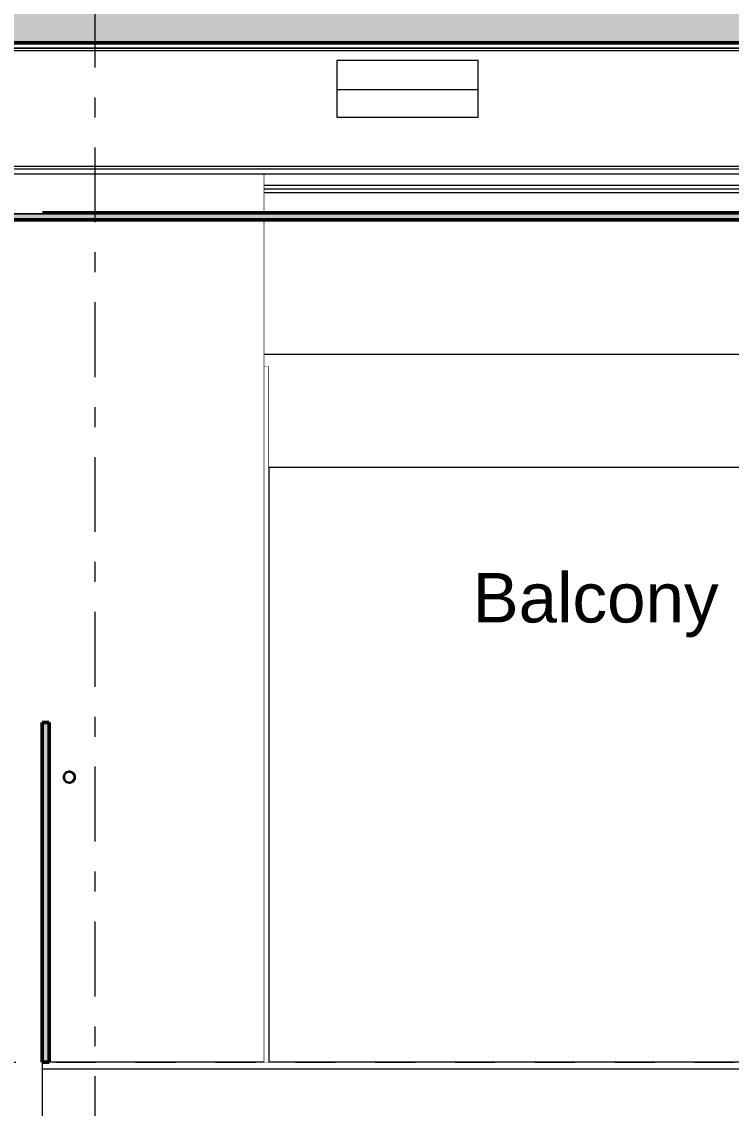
# Model space of a CAD drawing. Header units: millimetres. Extents: x -48147 to 1417267, y -496296 to 18123.
# Drawn here: x 1376169 to 1378676, y -487385 to -483548 of the extents above; entities that cross this region are included whole.
import ezdxf
from ezdxf.enums import TextEntityAlignment as Align

# ---------------------------------------------------------------- set-up
doc = ezdxf.new("R2010")
doc.units = ezdxf.units.MM
doc.header["$MEASUREMENT"] = 0
for name, pattern in [('Dashed', [2822.222233, 1411.111116, -1411.111116]), ('Double Dashed', [546.805537, 264.583325, -105.833328, 70.555556, -105.833328]), ('Wipeout_Contour', [1000, 0, -1000])]:
    doc.linetypes.add(name, pattern=pattern)
for name, color, linetype, lineweight, true_color in [('0_Pen_No__105', 7, 'Continuous', 15, 0xa6a6a6), ('A-20-M_Ceiling_Pen_No__107', 7, 'Continuous', 15, 0xa6a6a6), ('A-20-M_Ceiling_Pen_No__29', 7, 'Continuous', 50, 0x2a2a2a), ('A-230-M_FLOOR.IFC Import_Pen_No__109', 7, 'Continuous', 15, 0xa6a6a6), ('A-230-M_FLOOR.IFC Import_Pen_No__29', 7, 'Continuous', 50, 0x2a2a2a), ('New_A-15-MG_Structural_Grid_Phase_2_Pen_No__222', 7, 'Continuous', 13, 0x65af33), ('New_A-20-M_Floor_Slab_Pen_No__149', 7, 'Continuous', 0, 0x2a2a2a), ('New_A-25-M_Curtain_Wall_Pen_No__147', 7, 'Continuous', 0, 0x606060), ('New_A-25-M_Wall_Int_Pen_No__165', 7, 'Continuous', 0, 0x006060), ('New_A-25-M_Wall_Int_Pen_No__27', 7, 'Continuous', 50, 0x2a2a2a), ('New_ArchiCAD Doors_Pen_No__63', 7, 'Continuous', 20, 0x606060)]:
    doc.layers.add(name, color=color, linetype=linetype, lineweight=lineweight, true_color=true_color)
for name, color, linetype in [('A-20-M_Ceiling', 7, 'Continuous'), ('A-230-M_FLOOR.IFC Import', 7, 'Continuous'), ('New_A-15-MG_Structural_Grid_Phase_2', 7, 'Continuous'), ('New_A-20-M_Floor_Slab', 7, 'Continuous'), ('New_A-25-M_Curtain_Wall', 7, 'Continuous'), ('New_A-25-M_Wall_Int', 7, 'Continuous'), ('New_ArchiCAD Doors', 7, 'Continuous'), ('S-280-M_STRUCT_FRAME.IFC Import', 7, 'Continuous')]:
    doc.layers.add(name, color=color, linetype=linetype)
for name, color, linetype, lineweight in [('A-95-P_Text_1_50_GA_Pen_No__1', 7, 'Continuous', 13), ('New_A-20-M_Floor_Slab_Pen_No__4', 7, 'Continuous', 20), ('New_A-25-M_Curtain_Wall_Pen_No__1', 7, 'Continuous', 13), ('New_A-25-M_Curtain_Wall_Pen_No__90', 8, 'Continuous', 20), ('New_A-25-M_Wall_Int_Pen_No__87', 8, 'Continuous', 20), ('New_ArchiCAD Doors_Pen_No__87', 8, 'Continuous', 20), ('S-280-M_STRUCT_FRAME.IFC Import_Pen_No__90', 8, 'Continuous', 20)]:
    doc.layers.add(name, color=color, linetype=linetype, lineweight=lineweight)
doc.styles.add('GENERATED_STYLE_2', font='')
doc.styles.get('GENERATED_STYLE_2').set_extended_font_data('Swis721 BT')

# ---------------------------------------------------------------- blocks, each defined once
blk = doc.blocks.new('Section Elem_10_2', base_point=(1376122.5, -491272.8))
at = {"color": 254, "linetype": 'Wipeout_Contour', "lineweight": 0, "ltscale": 5852456.541347452}
blk.add_wipeout([(1376240.5, -487222.8), (1376240.5, -487247.8), (1382964.7, -487247.8), (1382964.7, -487222.8)], dxfattribs=at).dxf.layer = 'New_A-20-M_Floor_Slab'
at = {"layer": 'New_A-20-M_Floor_Slab_Pen_No__4', "linetype": 'Continuous'}
blk.add_line((1380532, -487222.8), (1376265.5, -487222.8), dxfattribs=at)
at = {"color": 254, "linetype": 'Wipeout_Contour', "lineweight": 0, "ltscale": 5852656.399980441}
blk.add_wipeout([(1376240.5, -487247.8), (1376240.5, -487522.8), (1382964.7, -487522.8), (1382964.7, -487247.8)], dxfattribs=at).dxf.layer = 'New_A-20-M_Floor_Slab'
at = {"layer": 'New_A-20-M_Floor_Slab_Pen_No__149', "linetype": 'Continuous', "flags": 128}
blk.add_lwpolyline([(1376240.5, -487222.8), (1376240.5, -487247.8), (1376240.5, -487522.8)], dxfattribs=at)
at = {"layer": 'New_A-20-M_Floor_Slab_Pen_No__4', "linetype": 'Continuous'}
blk.add_line((1382964.7, -487247.8), (1376240.5, -487247.8), dxfattribs=at)
blk = doc.blocks.new('Section Elem_17_2', base_point=(1376122.5, -491272.8))
at = {"layer": 'New_A-25-M_Wall_Int_Pen_No__87', "linetype": 'Continuous'}
blk.add_line((1377026.3, -487222.8), (1377026.3, -484247.8), dxfattribs=at)
at = {"color": 254, "linetype": 'Wipeout_Contour', "lineweight": 0, "ltscale": 5837158.592369377}
blk.add_wipeout([(1376241.8, -484222.8), (1377026.3, -484222.8), (1377026.3, -484084.8), (1376241.8, -484084.8)], dxfattribs=at).dxf.layer = 'New_A-25-M_Wall_Int'
at = {"color": 254, "linetype": 'Wipeout_Contour', "lineweight": 0, "ltscale": 45250534.66859421}
blk.add_wipeout([(1376319.5, -486214.2), (1376319.5, -486217.7), (1376320.2, -486221.1), (1376321.6, -486224.3), (1376323.6, -486227.1), (1376326.1, -486229.5), (1376329.1, -486231.4), (1376332.3, -486232.6), (1376335.8, -486233.1), (1376339.3, -486232.9), (1376342.6, -486232.1), (1376345.7, -486230.5), (1376348.5, -486228.4), (1376350.8, -486225.8), (1376352.5, -486222.7), (1376353.5, -486219.4), (1376353.9, -486215.9), (1376353.5, -486212.5), (1376352.5, -486209.2), (1376350.8, -486206.1), (1376348.5, -486203.5), (1376345.7, -486201.3), (1376342.6, -486199.8), (1376339.3, -486198.9), (1376335.8, -486198.8), (1376332.3, -486199.3), (1376329.1, -486200.5), (1376326.1, -486202.3), (1376323.6, -486204.7), (1376321.6, -486207.6), (1376320.2, -486210.8)], dxfattribs=at).dxf.layer = 'New_A-25-M_Wall_Int'
at = {"layer": 'New_A-25-M_Wall_Int_Pen_No__87', "linetype": 'Continuous'}
blk.add_line((1377026.3, -484222.8), (1377026.3, -484084.8), dxfattribs=at)
blk = doc.blocks.new('Section Elem_31_2', base_point=(1376122.5, -491272.8))
at = {"color": 254, "linetype": 'Wipeout_Contour', "lineweight": 0, "ltscale": 5841116.035964735}
blk.add_wipeout([(1377026.3, -487222.8), (1377042.3, -487222.8), (1377042.3, -484764.8), (1377026.3, -484764.8)], dxfattribs=at).dxf.layer = 'New_ArchiCAD Doors'
at = {"layer": 'New_ArchiCAD Doors_Pen_No__63', "linetype": 'Continuous'}
for q in [(1377026.3, -484764.8), (1377042.3, -487222.8)]:
    blk.add_line((1377042.3, -484764.8), q, dxfattribs=at)
blk = doc.blocks.new('Section Elem_119_2', base_point=(1376122.5, -491272.8))
at = {"layer": 'New_A-25-M_Curtain_Wall_Pen_No__147', "linetype": 'Continuous'}
h = blk.add_hatch(color=256, dxfattribs=at)
h.paths.add_polyline_path([(1376357.9, -486215.9), (1376357.4, -486211.7), (1376356.1, -486207.6), (1376354.1, -486203.8), (1376351.3, -486200.6), (1376347.9, -486197.9), (1376344, -486196.1), (1376339.9, -486195), (1376335.6, -486194.8), (1376331.3, -486195.4), (1376327.3, -486196.9), (1376323.7, -486199.2), (1376320.6, -486202.1), (1376318.1, -486205.7), (1376316.4, -486209.6), (1376315.6, -486213.8), (1376315.6, -486218.1), (1376316.4, -486222.3), (1376318.1, -486226.2), (1376320.6, -486229.7), (1376323.7, -486232.7), (1376327.3, -486235), (1376331.3, -486236.5), (1376335.6, -486237.1), (1376339.9, -486236.9), (1376344, -486235.8), (1376347.9, -486233.9), (1376351.3, -486231.3), (1376354.1, -486228.1), (1376356.1, -486224.3), (1376357.4, -486220.2)])
h.paths.add_polyline_path([(1376353.9, -486215.9), (1376353.5, -486219.4), (1376352.5, -486222.7), (1376350.8, -486225.8), (1376348.5, -486228.4), (1376345.7, -486230.5), (1376342.6, -486232.1), (1376339.3, -486232.9), (1376335.8, -486233.1), (1376332.3, -486232.6), (1376329.1, -486231.4), (1376326.1, -486229.5), (1376323.6, -486227.1), (1376321.6, -486224.3), (1376320.2, -486221.1), (1376319.5, -486217.7), (1376319.5, -486214.2), (1376320.2, -486210.8), (1376321.6, -486207.6), (1376323.6, -486204.7), (1376326.1, -486202.3), (1376329.1, -486200.5), (1376332.3, -486199.3), (1376335.8, -486198.8), (1376339.3, -486198.9), (1376342.6, -486199.8), (1376345.7, -486201.3), (1376348.5, -486203.5), (1376350.8, -486206.1), (1376352.5, -486209.2), (1376353.5, -486212.5)], flags=0)
at = {"layer": 'New_A-25-M_Curtain_Wall_Pen_No__1', "linetype": 'Continuous', "flags": 128}
for points in [[(1376315.6, -486218.1), (1376316.4, -486222.3), (1376318.1, -486226.2), (1376320.6, -486229.7), (1376323.7, -486232.7), (1376327.3, -486235), (1376331.3, -486236.5), (1376335.6, -486237.1), (1376339.9, -486236.9), (1376344, -486235.8), (1376347.9, -486233.9), (1376351.3, -486231.3), (1376354.1, -486228.1), (1376356.1, -486224.3), (1376357.4, -486220.2), (1376357.9, -486215.9), (1376357.4, -486211.7), (1376356.1, -486207.6), (1376354.1, -486203.8), (1376351.3, -486200.6), (1376347.9, -486197.9), (1376344, -486196.1), (1376339.9, -486195), (1376335.6, -486194.8), (1376331.3, -486195.4), (1376327.3, -486196.9), (1376323.7, -486199.2), (1376320.6, -486202.1), (1376318.1, -486205.7), (1376316.4, -486209.6), (1376315.6, -486213.8)], [(1376319.5, -486217.7), (1376320.2, -486221.1), (1376321.6, -486224.3), (1376323.6, -486227.1), (1376326.1, -486229.5), (1376329.1, -486231.4), (1376332.3, -486232.6), (1376335.8, -486233.1), (1376339.3, -486232.9), (1376342.6, -486232.1), (1376345.7, -486230.5), (1376348.5, -486228.4), (1376350.8, -486225.8), (1376352.5, -486222.7), (1376353.5, -486219.4), (1376353.9, -486215.9), (1376353.5, -486212.5), (1376352.5, -486209.2), (1376350.8, -486206.1), (1376348.5, -486203.5), (1376345.7, -486201.3), (1376342.6, -486199.8), (1376339.3, -486198.9), (1376335.8, -486198.8), (1376332.3, -486199.3), (1376329.1, -486200.5), (1376326.1, -486202.3), (1376323.6, -486204.7), (1376321.6, -486207.6), (1376320.2, -486210.8), (1376319.5, -486214.2)]]:
    blk.add_lwpolyline(points, close=True, dxfattribs=at)
at = {"layer": 'New_A-25-M_Curtain_Wall_Pen_No__90', "linetype": 'Continuous'}
for p, q in [((1376320.3, -486210.8), (1376319.6, -486214.2)), ((1376321.6, -486207.6), (1376320.3, -486210.8)), ((1376323.6, -486204.7), (1376321.6, -486207.6)), ((1376326.1, -486202.3), (1376323.6, -486204.7)), ((1376329.1, -486200.5), (1376329.1, -486200.5)), ((1376332.4, -486199.3), (1376332.3, -486199.3)), ((1376335.8, -486198.8), (1376335.8, -486198.8)), ((1376339.9, -486195), (1376339.9, -486195)), ((1376344, -486196.1), (1376344, -486196.1)), ((1376347.9, -486197.9), (1376347.9, -486197.9)), ((1376351.3, -486200.6), (1376351.3, -486200.6)), ((1376351.3, -486200.6), (1376354.1, -486203.8)), ((1376354.1, -486203.8), (1376356.1, -486207.6)), ((1376356.1, -486207.6), (1376357.4, -486211.7)), ((1376319.6, -486214.2), (1376319.6, -486217.7)), ((1376319.6, -486217.7), (1376320.3, -486221.1)), ((1376320.3, -486221.1), (1376321.6, -486224.3)), ((1376321.6, -486224.3), (1376323.6, -486227.1)), ((1376323.6, -486227.1), (1376326.1, -486229.5)), ((1376329.1, -486231.4), (1376329.1, -486231.4)), ((1376332.3, -486232.6), (1376332.4, -486232.6)), ((1376335.8, -486233.1), (1376335.8, -486233.1)), ((1376339.9, -486236.9), (1376339.9, -486236.9)), ((1376344, -486235.8), (1376344, -486235.8)), ((1376347.9, -486233.9), (1376347.9, -486233.9)), ((1376354.1, -486228.1), (1376351.3, -486231.3)), ((1376351.3, -486231.3), (1376351.3, -486231.3)), ((1376356.1, -486224.3), (1376354.1, -486228.1)), ((1376357.4, -486220.2), (1376356.1, -486224.3)), ((1376357.4, -486211.7), (1376357.9, -486215.9)), ((1376357.9, -486215.9), (1376357.4, -486220.2))]:
    blk.add_line(p, q, dxfattribs=at)
blk = doc.blocks.new('Section Elem_120_2', base_point=(1376122.5, -491272.8))
at = {"layer": 'New_A-25-M_Wall_Int_Pen_No__165', "linetype": 'Continuous', "lineweight": 0, "true_color": 0x001818}
blk.add_hatch(color=168, dxfattribs=at).paths.add_polyline_path([(1376240.5, -487222.8), (1376265.5, -487222.8), (1376265.5, -486022.8), (1376240.5, -486022.8)])
at = {"layer": 'New_A-25-M_Wall_Int_Pen_No__27', "linetype": 'Continuous'}
for p, q in [((1376240.5, -486022.8), (1376240.5, -487222.8)), ((1376265.5, -486022.8), (1376240.5, -486022.8)), ((1376265.5, -486022.8), (1376265.5, -487222.8)), ((1376265.5, -487222.8), (1376240.5, -487222.8)), ((1376240.5, -487222.8), (1376240.5, -487222.8))]:
    blk.add_line(p, q, dxfattribs=at)
blk = doc.blocks.new('Section Elem_121_2', base_point=(1376122.5, -491272.8))
at = {"color": 254, "linetype": 'Wipeout_Contour', "lineweight": 0, "ltscale": 8764451.717539698}
blk.add_wipeout([(1377026.3, -484722.8), (1377026.3, -484764.8), (1377042.3, -484764.8), (1377042.3, -485122.8), (1379695.7, -485122.8), (1379695.7, -484722.8)], dxfattribs=at).dxf.layer = 'New_A-25-M_Wall_Int'
blk = doc.blocks.new('Section Elem_122_2', base_point=(1376122.5, -491272.8))
at = {"layer": 'New_ArchiCAD Doors_Pen_No__87', "linetype": 'Continuous'}
blk.add_line((1379679.7, -485122.8), (1377042.3, -485122.8), dxfattribs=at)
blk = doc.blocks.new('Section Elem_272_2', base_point=(1376122.5, -491272.8))
at = {"color": 254, "linetype": 'Wipeout_Contour', "lineweight": 0, "ltscale": 5840125.896995228}
blk.add_wipeout([(1377282, -483787.8), (1377282, -483884.8), (1377782, -483884.8), (1377782, -483787.8)], dxfattribs=at).dxf.layer = 'New_A-25-M_Wall_Int'
at = {"color": 254, "linetype": 'Wipeout_Contour', "lineweight": 0, "ltscale": 5845787.203423876}
blk.add_wipeout([(1378782, -483884.8), (1379282, -483884.8), (1379282, -483787.8), (1378782, -483787.8)], dxfattribs=at).dxf.layer = 'New_A-25-M_Wall_Int'
at = {"color": 254, "linetype": 'Wipeout_Contour', "lineweight": 0, "ltscale": 5843719.762994181}
blk.add_wipeout([(1377026.3, -484151.1), (1377026.3, -484222.8), (1379695.7, -484222.8), (1379695.7, -484151.1)], dxfattribs=at).dxf.layer = 'New_A-25-M_Wall_Int'
at = {"color": 254, "linetype": 'Wipeout_Contour', "lineweight": 0, "ltscale": 5844115.460109406}
blk.add_wipeout([(1377026.3, -484722.8), (1379695.7, -484722.8), (1379695.7, -484247.8), (1377026.3, -484247.8)], dxfattribs=at).dxf.layer = 'New_A-25-M_Wall_Int'
at = {"layer": 'New_A-25-M_Wall_Int_Pen_No__87', "linetype": 'Continuous'}
blk.add_line((1379695.7, -484722.8), (1377026.3, -484722.8), dxfattribs=at)
blk = doc.blocks.new('Section Elem_378_2', base_point=(1376122.5, -491272.8))
at = {"layer": 'A-20-M_Ceiling_Pen_No__107', "linetype": 'Continuous'}
blk.add_hatch(color=256, dxfattribs=at).paths.add_polyline_path([(1360019.6, -484247.8), (1380532, -484247.8), (1380532, -484222.8), (1360019.6, -484222.8)])
at = {"layer": 'A-20-M_Ceiling_Pen_No__29', "linetype": 'Continuous'}
for p, q in [((1380532, -484247.8), (1360019.6, -484247.8)), ((1380532, -484222.8), (1367565.6, -484222.8))]:
    blk.add_line(p, q, dxfattribs=at)
blk = doc.blocks.new('Section Elem_448_2', base_point=(1376122.5, -491272.8))
at = {"color": 254, "linetype": 'Wipeout_Contour', "lineweight": 0, "ltscale": 31940043.95426496}
blk.add_wipeout([(1367990.3, -484212.8), (1367987.6, -484222.8), (1376241.8, -484222.8), (1376241.8, -484084.8), (1368117.1, -484084.8), (1368117.1, -484067.8), (1368117.1, -484064.8), (1368117.1, -483642.8), (1368117.1, -483639.8), (1368117.1, -483622.8), (1368066.8, -483622.8), (1368066.8, -483636.1), (1368004.6, -483636.1), (1367997.4, -483639.1), (1367994.4, -483646.3), (1367994.4, -484053.9), (1367997.4, -484061.1), (1368004.6, -484064.1), (1368066.8, -484064.1), (1368066.8, -484077.4), (1367988.8, -484077.4), (1367990.3, -484082.8)], dxfattribs=at).dxf.layer = 'New_A-25-M_Wall_Int'
blk = doc.blocks.new('Section Elem_501_2', base_point=(1376122.5, -491272.8))
at = {"color": 254, "linetype": 'Wipeout_Contour', "lineweight": 0, "ltscale": 5839993.354596512}
blk.add_wipeout([(1377782, -483684.8), (1377282, -483684.8), (1377282, -483787.8), (1377782, -483787.8)], dxfattribs=at).dxf.layer = 'S-280-M_STRUCT_FRAME.IFC Import'
at = {"color": 254, "linetype": 'Wipeout_Contour', "lineweight": 0, "ltscale": 5845654.78945345}
blk.add_wipeout([(1379282, -483684.8), (1378782, -483684.8), (1378782, -483787.8), (1379282, -483787.8)], dxfattribs=at).dxf.layer = 'S-280-M_STRUCT_FRAME.IFC Import'
at = {"color": 254, "linetype": 'Wipeout_Contour', "lineweight": 0, "ltscale": 5843611.129060267}
blk.add_wipeout([(1377026.3, -484125.2), (1379695.7, -484125.2), (1379695.7, -484084.8), (1377026.3, -484084.8)], dxfattribs=at).dxf.layer = 'S-280-M_STRUCT_FRAME.IFC Import'
at = {"layer": 'S-280-M_STRUCT_FRAME.IFC Import_Pen_No__90', "linetype": 'Continuous'}
for p, q in [((1377782, -483787.8), (1377282, -483787.8)), ((1379282, -483787.8), (1378782, -483787.8))]:
    blk.add_line(p, q, dxfattribs=at)
at = {"color": 254, "linetype": 'Wipeout_Contour', "lineweight": 0, "ltscale": 5843643.856134373}
blk.add_wipeout([(1377026.3, -484125.2), (1377026.3, -484134.2), (1379695.7, -484134.2), (1379695.7, -484125.2)], dxfattribs=at).dxf.layer = 'S-280-M_STRUCT_FRAME.IFC Import'
at = {"color": 254, "linetype": 'Wipeout_Contour', "lineweight": 0, "ltscale": 5843663.48772505}
blk.add_wipeout([(1377026.3, -484137.9), (1377026.3, -484151.1), (1379695.7, -484151.1), (1379695.7, -484137.9)], dxfattribs=at).dxf.layer = 'S-280-M_STRUCT_FRAME.IFC Import'
at = {"color": 254, "linetype": 'Wipeout_Contour', "lineweight": 0, "ltscale": 5843652.273264328}
blk.add_wipeout([(1377026.3, -484137.9), (1379695.7, -484137.9), (1379695.7, -484134.2), (1377026.3, -484134.2)], dxfattribs=at).dxf.layer = 'S-280-M_STRUCT_FRAME.IFC Import'
at = {"layer": 'S-280-M_STRUCT_FRAME.IFC Import_Pen_No__90', "linetype": 'Continuous'}
for p, q in [((1377026.3, -484125.2), (1379695.7, -484125.2)), ((1377026.3, -484137.9), (1379695.7, -484137.9)), ((1377026.3, -484151.1), (1379695.7, -484151.1))]:
    blk.add_line(p, q, dxfattribs=at)
blk = doc.blocks.new('Section Elem_517_2', base_point=(1376122.5, -491272.8))
at = {"layer": 'S-280-M_STRUCT_FRAME.IFC Import_Pen_No__90', "linetype": 'Continuous'}
for p, q in [((1377782, -483684.8), (1377282, -483684.8)), ((1377282, -483684.8), (1377282, -483884.8)), ((1377782, -483884.8), (1377782, -483684.8)), ((1377282, -483884.8), (1377782, -483884.8))]:
    blk.add_line(p, q, dxfattribs=at)
at = {"color": 254, "linetype": 'Wipeout_Contour', "lineweight": 0, "ltscale": 5826197.98492523}
blk.add_wipeout([(1368117.1, -483650), (1379695.7, -483650), (1379695.7, -483642.8), (1368117.1, -483642.8)], dxfattribs=at).dxf.layer = 'S-280-M_STRUCT_FRAME.IFC Import'
at = {"color": 254, "linetype": 'Wipeout_Contour', "lineweight": 0, "ltscale": 5826749.155890739}
blk.add_wipeout([(1368117.1, -484064.8), (1379695.7, -484064.8), (1379695.7, -484057.6), (1368117.1, -484057.6)], dxfattribs=at).dxf.layer = 'S-280-M_STRUCT_FRAME.IFC Import'
at = {"color": 254, "linetype": 'Wipeout_Contour', "lineweight": 0, "ltscale": 5826191.210922865}
blk.add_wipeout([(1368117.1, -483642.8), (1379695.7, -483642.8), (1379695.7, -483639.8), (1368117.1, -483639.8)], dxfattribs=at).dxf.layer = 'S-280-M_STRUCT_FRAME.IFC Import'
at = {"color": 254, "linetype": 'Wipeout_Contour', "lineweight": 0, "ltscale": 5826769.218251204}
blk.add_wipeout([(1368117.1, -484084.8), (1379695.7, -484084.8), (1379695.7, -484067.8), (1368117.1, -484067.8)], dxfattribs=at).dxf.layer = 'S-280-M_STRUCT_FRAME.IFC Import'
at = {"color": 254, "linetype": 'Wipeout_Contour', "lineweight": 0, "ltscale": 5826177.936415888}
blk.add_wipeout([(1368117.1, -483622.8), (1368117.1, -483639.8), (1379695.7, -483639.8), (1379695.7, -483622.8)], dxfattribs=at).dxf.layer = 'S-280-M_STRUCT_FRAME.IFC Import'
at = {"color": 254, "linetype": 'Wipeout_Contour', "lineweight": 0, "ltscale": 5826755.934831005}
blk.add_wipeout([(1368117.1, -484067.8), (1379695.7, -484067.8), (1379695.7, -484064.8), (1368117.1, -484064.8)], dxfattribs=at).dxf.layer = 'S-280-M_STRUCT_FRAME.IFC Import'
at = {"layer": 'S-280-M_STRUCT_FRAME.IFC Import_Pen_No__90', "linetype": 'Continuous'}
for p, q in [((1368117.1, -483639.8), (1379695.7, -483639.8)), ((1368117.1, -483650), (1379695.7, -483650)), ((1368117.1, -484057.6), (1379695.7, -484057.6)), ((1368117.1, -484067.8), (1379695.7, -484067.8)), ((1368117.1, -484084.8), (1379695.7, -484084.8))]:
    blk.add_line(p, q, dxfattribs=at)
blk = doc.blocks.new('Section Elem_743_2', base_point=(1376122.5, -491272.8))
at = {"color": 254, "linetype": 'Wipeout_Contour', "lineweight": 0, "ltscale": 5822064.631224703}
blk.add_wipeout([(1360047.2, -483622.8), (1385633.6, -483622.8), (1385633.6, -483472.8), (1360047.2, -483472.8)], dxfattribs=at).dxf.layer = 'A-230-M_FLOOR.IFC Import'
at = {"layer": 'A-230-M_FLOOR.IFC Import_Pen_No__109', "linetype": 'Continuous'}
h = blk.add_hatch(dxfattribs=at)
h.set_pattern_fill('Lightweight_Concrete_0002', color=256, style=0, pattern_type=2)
h.set_pattern_definition([(0, (1376122.47, -491272.82), (0, 389.7114), [24.375, -200.625]), (0, (1376234.97, -491077.97), (0, 389.7114), [24.375, -200.625]), (60, (1376122.47, -491272.82), (-337.5, 194.856), [24.375, -200.625]), (60, (1376347.47, -491272.82), (-337.5, 194.856), [24.375, -200.625]), (120, (1376146.84, -491272.82), (337.5, 194.856), [24.375, -200.625]), (120, (1376371.84, -491272.82), (337.5, 194.856), [24.375, -200.625]), (0, (1376122.47, -491235.32), (0, 75), [0, -75, 0, -112.5]), (45, (1376159.97, -491235.32), (-53.033, 53.033), [0, -56.25, 0, -93.75])])
h.paths.add_polyline_path([(1360047.2, -483622.8), (1385633.6, -483622.8), (1385633.6, -483472.8), (1360047.2, -483472.8)])
at = {"layer": 'A-230-M_FLOOR.IFC Import_Pen_No__29', "linetype": 'Continuous'}
blk.add_line((1380418.2, -483622.8), (1368066.8, -483622.8), dxfattribs=at)
blk = doc.blocks.new('Standard grid marker[2]_2', base_point=(1376426.9, -469868.2))
at = {"layer": 'New_A-15-MG_Structural_Grid_Phase_2_Pen_No__222', "linetype": 'Double Dashed'}
blk.add_line((1376426.9, -470868.2), (1376426.9, -494272.8), dxfattribs=at)
at = {"layer": 'New_A-15-MG_Structural_Grid_Phase_2_Pen_No__222', "style": 'GENERATED_STYLE_2'}
for tag, p in [('AC_MarkerText_1_0', (1376426.9, -469600)), ('AC_MarkerText_1_1', (1376426.9, -495504.6))]:
    blk.add_attdef(tag, text='', height=175, rotation=360, dxfattribs=at).set_placement(p, align=Align.MIDDLE_CENTER)
blk = doc.blocks.new('S-25 Building Section_STORY_MARKER', base_point=(1376122.5, -491272.8))
at = {"layer": '0_Pen_No__105', "linetype": 'Dashed', "ltscale": 0.1}
blk.add_line((1357662.3, -487222.8), (1413604.9, -487222.8), dxfattribs=at)

msp = doc.modelspace()

# ---------------------------------------------------------------- block references
at = {"layer": 'New_A-20-M_Floor_Slab'}
msp.add_blockref('Section Elem_10_2', (1376122.5, -491272.8), dxfattribs=at)

# ---------------------------------------------------------------- wipeouts: each hides what was drawn before it
at = {"linetype": 'Wipeout_Contour', "ltscale": 5844980.997020128}
msp.add_wipeout([(1377317.3, -485480.3), (1379075.6, -485480.3), (1379075.6, -485729.4), (1377317.3, -485729.4)], dxfattribs=at).dxf.layer = 'A-95-P_Text_1_50_GA_Pen_No__1'

# ---------------------------------------------------------------- next in the draw order: block references
at = {"layer": 'New_A-25-M_Wall_Int'}
msp.add_blockref('Section Elem_17_2', (1376122.5, -491272.8), dxfattribs=at)

# ---------------------------------------------------------------- next in the draw order: texts
at = {"layer": 'A-95-P_Text_1_50_GA_Pen_No__1', "linetype": 'Continuous', "insert": (1378196.5, -485494.6), "char_height": 175, "attachment_point": 2, "style": 'GENERATED_STYLE_2'}
msp.add_mtext('\\A1;{\\fSwis721 BT|b0|i0|c0|p34;Balcony}', dxfattribs=at)

# ---------------------------------------------------------------- next in the draw order: block references
at = {"layer": 'New_A-25-M_Curtain_Wall'}
msp.add_blockref('Section Elem_119_2', (1376122.5, -491272.8), dxfattribs=at)
at = {"layer": 'New_A-25-M_Wall_Int'}
msp.add_blockref('Section Elem_120_2', (1376122.5, -491272.8), dxfattribs=at)
at = {"layer": 'New_ArchiCAD Doors'}
msp.add_blockref('Section Elem_31_2', (1376122.5, -491272.8), dxfattribs=at)

# ---------------------------------------------------------------- next in the draw order: block references
at = {"layer": 'New_A-25-M_Wall_Int'}
msp.add_blockref('Section Elem_121_2', (1376122.5, -491272.8), dxfattribs=at)

# ---------------------------------------------------------------- next in the draw order: block references
msp.add_blockref('Section Elem_272_2', (1376122.5, -491272.8), dxfattribs=at)
at = {"layer": 'New_ArchiCAD Doors'}
msp.add_blockref('Section Elem_122_2', (1376122.5, -491272.8), dxfattribs=at)

# ---------------------------------------------------------------- next in the draw order: block references
at = {"layer": 'A-20-M_Ceiling'}
msp.add_blockref('Section Elem_378_2', (1376122.5, -491272.8), dxfattribs=at)
at = {"layer": 'S-280-M_STRUCT_FRAME.IFC Import'}
msp.add_blockref('Section Elem_501_2', (1376122.5, -491272.8), dxfattribs=at)

# ---------------------------------------------------------------- next in the draw order: block references
at = {"layer": 'New_A-25-M_Wall_Int'}
msp.add_blockref('Section Elem_448_2', (1376122.5, -491272.8), dxfattribs=at)

# ---------------------------------------------------------------- next in the draw order: block references
at = {"layer": 'S-280-M_STRUCT_FRAME.IFC Import'}
msp.add_blockref('Section Elem_517_2', (1376122.5, -491272.8), dxfattribs=at)

# ---------------------------------------------------------------- next in the draw order: block references
at = {"layer": 'A-230-M_FLOOR.IFC Import'}
msp.add_blockref('Section Elem_743_2', (1376122.5, -491272.8), dxfattribs=at)

# ---------------------------------------------------------------- next in the draw order: block references
at = {"layer": 'New_A-15-MG_Structural_Grid_Phase_2', "color": 8, "linetype": 'Continuous', "lineweight": 15}
msp.add_blockref('Standard grid marker[2]_2', (1376426.9, -469868.2), dxfattribs=at)

# ---------------------------------------------------------------- next in the draw order: block references
at = {"linetype": 'Continuous', "lineweight": 0}
msp.add_blockref('S-25 Building Section_STORY_MARKER', (1376122.5, -491272.8), dxfattribs=at)

doc.saveas('drawing.dxf')
